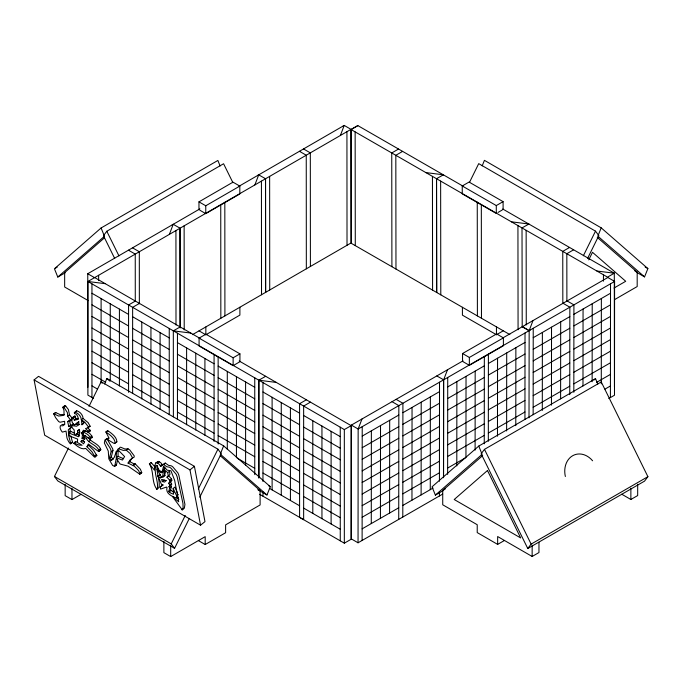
<?xml version="1.0" encoding="UTF-8"?>
<svg xmlns="http://www.w3.org/2000/svg" width="682" height="682" viewBox="0 0 682 682"><rect width="100%" height="100%" fill="white"/><g stroke="black" fill="none" stroke-linecap="round" stroke-linejoin="round"><path stroke-width="1.02" d="M443.564 477.639L443.658 379.814L436.795 375.944L351.358 425.099L351.256 538.865L358.05 542.787L442.669 494.092M358.05 542.787L358.152 429.012L361.98 418.987M362.116 540.442L362.219 426.676M371.281 523.58L371.366 430.836M380.437 518.32L380.522 425.577M389.584 513.052L389.678 420.308M398.731 519.377L398.834 405.611L392.039 401.689M402.798 517.033L402.909 403.267L396.114 399.345M411.962 500.179L412.047 407.435M421.118 494.91L421.203 402.167M430.274 489.642L430.359 396.898M439.413 495.976L439.413 491.756M439.43 481.219L439.523 382.201M482.694 455.576L442.737 490.418L442.729 504.782L477.229 524.731L477.221 532.582L497.647 544.398L504.458 540.468M443.496 477.681L443.59 379.865M447.631 474.382L447.724 377.47M456.795 465.951L456.872 381.639M462.549 353.523L462.541 361.4L469.352 365.322L503.393 345.74L503.401 337.871L496.59 333.941L462.549 353.523L469.361 357.453L503.401 337.871M466.028 376.37L465.951 457.52L447.639 468.057M469.352 365.322L469.361 357.453M475.107 450.146L475.175 371.102M484.254 443.829L484.339 356.405M488.329 441.254L488.406 354.069M497.476 436.224L497.553 358.229M497.647 544.398L497.655 536.538L532.148 556.478L538.959 552.548L538.968 542.292M506.632 430.956L506.709 352.969M515.788 425.687L515.865 347.701M524.944 419.37L525.021 333.004M529.01 417.844L529.164 330.608L532.983 320.583M532.148 556.478L532.156 545.199M533.145 414.639L533.23 328.272M542.301 410.428L542.378 332.441M551.457 405.159L551.525 327.172M560.613 398.842L560.681 321.904M569.76 394.631L569.845 307.207L563.051 303.285M573.826 392.286L573.912 304.863L567.117 300.95M582.982 385.969L583.059 309.031M592.138 381.758L592.215 303.763M601.285 383.864L601.362 298.503M610.416 397.572L610.526 283.797M614.593 281.461L614.491 395.228L608.796 398.51M621.788 494.237L630.867 499.488L630.876 488.201M597.27 237.362L637.184 272.186L637.184 286.551L614.491 299.671M637.687 484.271L637.679 495.558L630.867 499.488M160.159 474.715L157.934 475.985L161.549 484.578L163.288 485.021L160.296 486.667L160.602 489.088L166.51 487.042L167.039 487.349C165.18 493.615 172.282 496.709 177.141 498.158L176.723 495.993L173.16 488.474L174.89 487.076L177.542 493.103M76.768 433.641L77.637 433.658L79.24 431.979L79.325 429.336L77.603 430.734L77.518 433.377L75.907 435.056L74.491 434.238L74.125 429.848L71.371 426.975L68.319 429.745L68.584 435.491L70.783 443.658L69.752 443.232A11.04 5.013 51.1 0 1 66.972 437.946L66.018 431.109L62.352 432.132A5.499 2.498 51.1 0 1 60.101 427.375L60.391 425.645L62.795 425.798L64.739 424.426L64.611 421.305L60.067 422.235L58.686 421.595L55.609 417.674L53.742 413.906L55.472 412.508L60.297 414.656L64.159 414.443M173.16 488.474L173.552 494.245L170.739 493.095L168.812 491.466L169.648 488.014L168.957 486.692L171.676 484.152L170.491 481.807L171.821 480.333L171.506 478.858L168.718 475.806L169.997 474.297L169.417 471.228L167.687 472.617L168.275 475.686L166.988 477.195L169.775 480.256L170.099 481.722L168.769 483.206L169.954 485.55M174.029 492.447L170.543 490.068L171.378 486.616L170.688 485.294L171.676 484.152M116.324 457.741L116.358 451.339L118.088 449.941L118.054 456.352L116.324 457.741L122.436 460.069L124.61 456.582L118.915 450.734L117.551 450.384L118.284 448.637L123.186 450.384L126.349 450.239L130.032 453.453L132.64 458.006L130.305 459.591L128.054 463.069L133.578 465.823L133.374 465.141L135.096 463.743L140.39 469.242L141.754 472.609L139.657 474.143L128.131 466.173L120.117 464.041L116.281 458.364L114.678 466.437L112.59 465.388L108.822 458.875L108.259 450.998L104.355 442.968L104.909 440.069L107.065 438.441L107.347 439.08M140.032 474.007L138.659 470.64L133.374 465.141M157.013 465.712C156.297 473.069 160.27 480.281 158.991 487.536L156.698 489.088C151.319 481.62 154.277 471.782 149.392 463.862L151.123 462.473L154.814 466.778M164.132 469.139L164.285 467.059M115.156 443.215C114.985 438.083 109.614 434.63 105.872 431.953L107.603 430.555C111.345 433.24 116.716 436.685 116.886 441.825L114.585 443.479L113.519 443.121L106.938 439.157L108.668 437.759M85.676 435.329L82.999 437.546L84.662 438.824L84.662 439.626L82.07 438.449L82.445 434.656L81.388 433.24L82.172 432.405L83.485 433.488L83.238 435.517L84.807 435.653L90.024 438.867L92.496 437.418L90.57 434.306L87.842 432.013L84.261 430.419L82.531 431.808C85.821 432.993 90.169 435.431 90.561 439.012M83.988 435.159L83.801 437.06L82.07 438.449M117.654 459.557L116.409 465.039L114.678 466.437M73.954 424.306L73.025 424.17L71.192 426.071L68.78 426.6L67.663 421.621L69.394 420.231L70.502 425.201L68.78 426.6M73.025 424.17L72.923 424.673L70.502 425.201M71.593 418.262L73.162 417.401L74.321 420.163L76.043 418.765L74.892 416.011L71.593 418.262L72.139 422.192L74.142 424.997L75.983 424.332L78.711 421.732L78.839 424.86L76.537 426.224L71.295 425.568M73.085 417.938L73.324 416.873M119.265 448.696L120.006 447.239L120.825 447.281L124.908 448.986L128.071 448.841L129.733 449.924L134.184 455.823L134.192 457.119L132.027 458.193M82.531 431.808L83.451 430.214L88.532 432.303L90.263 430.913L87.944 427.844M164.916 471.799L164.277 475.644L162.546 477.042L163.45 470.861L164.601 469.924M76.316 441.569L75.531 441.604L73.929 443.428C77.04 445.951 81.329 450.052 85.71 448.424L94.261 456.897L95.105 456.983L91.891 451.714L86.964 446.744L88.328 443.991L98.421 451.399L100.791 449.651C98.907 443.522 91.388 442.678 88.31 437.571M98.933 451.441L100.791 449.651M73.801 443.002L79.052 445.099L82.104 445.218L77.416 442.507L77.629 439.097L69.769 436.088L68.567 432.908L78.421 436.668L79.828 432.499L79.487 429.89L77.603 430.734M161.839 485.772L162.734 484.876M169.383 234.369L173.202 224.301L180.065 228.197L180.142 327.982L179.997 228.223M254.88 184.924L258.708 174.865L265.571 178.752L265.656 292.339M340.386 135.488L344.205 125.42L351 129.341L351.094 242.937L192.46 334.666M443.658 379.814L447.477 369.789M104.619 383.992L106.852 378.459L223.628 445.875L270.319 486.692L266.977 494.987L257.779 489.685M223.628 445.875L220.286 454.178L266.977 494.987M482.191 165.871L484.425 160.338L601.2 227.856L647.891 268.589L644.55 276.883L636.272 272.101M601.2 227.856L597.858 236.151L644.55 276.883M81.039 441.714L81.49 440.367L84.611 441.851L83.571 443.82L81.039 441.714L82.769 440.316M189.05 518.976L174.575 548.337L57.791 480.921L54.449 476.471L68.464 448.057M89.001 406.378L101.141 381.75L217.925 449.174L221.266 453.615L199.783 497.187M174.575 548.337L171.233 543.895L185.24 515.481M198.317 488.951L217.925 449.174M469.378 182.58L478.721 163.637L595.497 231.147L598.839 235.588L587.637 258.316M583.357 255.776L595.497 231.147M588.728 259.893L592.479 252.297L625.709 281.282L613.996 288.051M128.054 463.069L129.785 461.68L131.217 459.293M116.358 451.339L114.252 457.434L111.183 460.521L109.538 457.682L110.987 452.098L112.965 450.367L112.76 448.978L107.62 439.864M72.028 419.575L70.655 420.837L67.663 421.621M112.965 450.367L111.277 456.983L112.914 459.122L113.348 458.935M157.013 489.267L157.261 488.934C158.821 481.287 153.501 473.402 155.794 465.849L156.672 465.303L157.346 465.729L158.369 469.412L161.557 472.097L162.188 471.722L163.492 466.343L167.175 470.154L170.96 470.819L174.66 480.392L178.701 501.79L172.606 496.667L182.256 509.872L184.353 508.124L184.941 504.407L178.846 475.226L177.934 472.933L172.87 466.948A4.177 1.893 51.1 0 0 170.082 465.67L168.48 465.303L165.291 463.061L160.654 466.309L158.957 464.016L156.587 462.728L155.624 463.087L154.575 466.454L154.447 470.12L149.392 463.862M232.92 182.691L223.577 163.748L106.801 231.258L103.459 235.699L114.678 258.427M484.476 449.353L481.125 453.794L527.774 548.533L644.558 481.117L647.9 476.675L601.251 381.937L484.476 449.353L531.125 544.1L527.774 548.533M78.839 421.826L75.873 423.607M92.496 437.418L91.755 437.477M182.256 509.872L183.1 507.86L182.947 503.35L177.115 476.616L176.203 474.322L171.139 468.338A4.177 1.893 51.1 0 0 168.352 467.059L166.749 466.701L163.561 464.459L160.654 466.309M74.321 420.163L78.404 419.311C78.208 417.171 76.896 413.539 74.636 413.599L74.321 412.772L74.969 412.158C78.285 413.062 81.218 416.361 81.354 419.882L84.79 422.192L87.927 426.25L88.43 427.623L85.531 428.569L88.259 431.263L88.532 432.303M76.052 411.382L76.699 410.76C80.007 411.664 82.948 414.963 83.085 418.492L88.123 422.61L90.152 426.233L88.651 426.608M157.934 475.985L160.338 477.86L161.481 477.229L157.184 469.608L158.335 468.679M220.107 165.99L217.873 160.458L101.098 227.967L54.441 268.759L57.791 277.054L65.148 272.809M57.791 277.054L104.44 236.27L101.098 227.967M104.542 237.771L64.654 272.647L64.662 287.011L88.268 300.634M597.773 384.171L595.548 378.638L478.773 446.062L432.038 486.812L435.372 495.115L443.65 490.332M435.372 495.115L482.106 454.357L478.773 446.062M593.962 380.019L595.548 378.638M34.1 379.908L38.533 376.336L194.404 466.326L204.984 521.619L200.551 525.191L44.68 435.201L34.1 379.908L189.971 469.898L200.551 525.191M53.742 413.906L55.873 412.542M54.142 413.94L58.567 416.046L64.023 415.338L63.997 410.666L62.957 407.094L64.688 405.705L65.736 406.071L68.413 409.541L69.462 414.801L72.445 418.518M62.983 407.836L64.705 406.438L64.688 405.705M62.957 407.094L64.014 407.461L65.736 406.071M70.877 420.504L67.731 416.199L69.462 414.801M74.321 412.772L76.699 410.76M73.162 417.401L74.892 416.011M70.715 419.907L71.866 418.978M73.545 417.793L75.276 416.395M81.354 419.882L83.085 418.492M68.567 432.908L70.723 431.271L74.832 433.471M68.993 432.669L70.723 431.271M81.968 424.741L83.903 422.721L81.456 420.427L81.968 424.741L83.698 423.343L83.46 421.28M81.388 433.24L83.119 431.842M88.43 427.623L90.152 426.233M78.421 436.668L79.572 435.738M82.292 434.042L83.443 433.113M70.357 443.897L72.514 442.268L70.775 435.832M70.783 443.658L72.514 442.268M88.259 431.263L89.981 429.865M73.929 443.428L75.531 441.604M99.061 451.041C97.134 444.732 89.189 444.033 86.333 438.5L87.484 437.571M90.212 437.367L91.942 435.977M88.66 441.612L90.391 440.222M86.964 446.744L88.694 445.346L93.622 450.316L96.835 455.593L95.105 456.983M98.813 450.205L100.544 448.816M94.875 455.968L96.605 454.57M116.622 451.893L118.353 450.495M109.555 458.372L111.277 456.983M111.183 460.521L112.914 459.122M126.349 450.239L128.071 448.841M133.544 465.439L135.096 463.743M139.657 474.143L141.754 472.609M155.624 463.087L158.318 461.33L160.688 462.626L162.376 464.911M157.704 463.044L159.426 461.646M160.372 465.661L162.094 464.272M163.561 464.459L165.291 463.061M162.546 477.042L163.467 476.931L164.686 475.507L165.078 472.2L163.936 469.489L165.666 468.099M161.557 472.097L163.919 470.333M160.338 477.86L161.489 476.931M166.988 477.195L168.718 475.806M162.307 481.569L164.618 482.089L165.905 480.588L161.574 479.369L162.307 481.569L164.038 480.171L166.34 480.699M156.698 489.088L157.849 488.159M160.108 487.161L161.267 486.232M169.775 480.256L171.506 478.858M170.099 481.722L171.821 480.333M168.769 483.206L170.491 481.807M169.861 484.996L171.583 483.606M168.957 486.692L170.688 485.294M189.971 469.898L194.404 466.326M169.648 488.014L171.378 486.616M168.812 491.466L170.543 490.068M169.179 491.961L170.909 490.563M176.723 495.993L178.454 494.595M177.141 498.158L178.292 497.229M181.872 509.727L183.603 508.337M61.823 424.494L64.526 424.4M72.156 426.838L70.041 428.356L70.152 432.269M172.231 224.872L173.202 224.301M257.728 175.427L258.708 174.865M343.234 125.982L344.205 125.42L239.075 186.212M55.361 268.222L57.203 267.165M198.965 209.706L198.965 201.846L233.005 182.162L239.817 186.092L239.817 193.952L205.776 213.637L199.817 210.201M199.86 208.897L87.714 273.746L94.559 277.642M205.776 213.637L205.768 205.776L239.817 186.092M94.508 277.668L351 129.341M463.001 186.135L357.811 125.59L351.017 129.512L607.509 277.131L614.303 273.209L614.448 386.95M357.862 125.624L351.068 129.546L351.213 243.286L509.846 334.581M398.544 149.034L391.749 152.956L391.903 266.696M135.36 301.06L128.566 304.982L128.574 392.295M402.619 151.378L395.824 155.3L395.969 269.04M139.426 303.413L132.632 307.335L132.64 393.591M443.368 174.839L436.506 178.71L436.651 292.45M180.184 326.934L173.322 330.83L173.39 416.873M462.243 185.981L496.291 205.572L496.3 213.44L462.26 193.85L462.243 185.981L469.054 182.051L503.094 201.642L503.103 209.51M199.084 338.127L233.125 357.786L233.125 365.646L199.084 345.987L199.084 338.127L205.896 334.197L239.936 353.856L239.936 361.716L233.977 365.16M199.042 330.864L205.845 334.794L239.893 315.101L239.885 307.241M496.291 205.572L503.094 201.642M233.125 357.786L239.936 353.856M497.996 212.452L502.259 209.996M528.874 224.046L522.011 227.924L522.207 326.823M265.682 376.293L258.819 380.189L258.828 477.886M65.157 484.365L65.157 495.652L71.968 499.582L81.047 494.339M569.555 247.455L562.761 251.377L562.829 303.464M306.371 399.788L299.577 403.71L299.586 517.34L344.333 543.179L351.128 539.257L351.119 425.636M573.622 249.8L566.827 253.721L566.887 301.555M310.438 402.141L303.643 406.063L303.652 519.693L259.714 494.322M462.413 307.284L462.422 315.152L496.462 334.734L503.265 330.804M163.876 541.355L163.876 552.65L170.688 556.58L205.188 536.657L205.188 544.526L198.377 540.596M205.188 544.526L225.614 532.727L225.614 524.867L260.106 504.953L260.106 490.58L220.192 455.687M442.737 490.418L445.295 488.943M531.125 544.1L647.9 476.675M436.864 375.893L463.001 360.855M502.668 338.033L607.858 277.506L614.653 281.427L358.152 429.012L351.358 425.099M530.136 330.045L529.164 330.608L522.352 326.712M362.21 436.105L398.825 415.04M402.9 412.704L439.515 391.639M447.716 386.907L484.331 365.842M488.397 363.497L525.012 342.432M533.222 337.701L569.837 316.636M573.903 314.3L610.518 293.234M362.202 447.699L398.817 426.634M402.883 424.289L439.498 403.233M447.707 398.501L484.322 377.436M488.389 375.091L525.004 354.026M533.213 349.295L569.828 328.23M573.894 325.894L610.509 304.828M362.193 459.293L398.808 438.228M402.874 435.883L439.489 414.818M447.699 410.087L484.314 389.03M488.38 386.685L524.995 365.62M533.196 360.889L569.811 339.824M573.877 337.488L610.492 316.422M362.185 470.887L398.8 449.822M402.866 447.477L439.481 426.412M447.682 421.681L484.297 400.615M488.363 398.279L524.978 377.214M533.188 372.483L569.802 351.418M573.869 349.073L610.484 328.008M447.673 433.275L484.288 412.209M488.355 409.873L524.97 388.808M533.179 384.077L569.794 363.012M573.86 360.667L610.475 339.602M362.168 482.481L398.782 461.416M402.849 459.071L439.464 438.006M362.159 494.075L398.774 473.01M402.84 470.665L439.455 449.6M447.665 444.869L484.28 423.803M488.346 421.467L524.961 400.402M533.162 395.671L569.777 374.606M573.852 372.261L610.467 351.196M362.151 505.66L398.765 484.595M402.832 482.259L439.447 461.194M447.648 456.463L484.263 435.397M488.338 433.053L524.952 411.996M533.154 407.265L569.768 386.2M573.835 383.855L610.45 362.79M596.707 382.287L610.441 374.384M362.133 517.254L398.748 496.189M402.823 493.853L439.438 472.788M362.125 528.848L398.74 507.783M402.806 505.447L433.019 488.065M604.934 389.141L610.433 385.978M106.631 438.679L107.065 438.441M106.938 439.157L108.89 438.679L108.958 437.989L105.872 431.953M116.315 442.089L116.886 441.825M79.675 424.383L74.756 424.468M78.345 418.433L76.043 418.765M164.277 475.644L165.197 475.542M163.45 470.861L162.222 472.404L160.986 472.814L157.184 469.608M115.548 465.064L116.409 465.039M89.555 430.905L90.263 430.913M100.152 450.001L100.655 450.043M95.992 455.499L96.835 455.593M425.883 172.597L443.3 174.788M511.389 221.812L528.806 224.003M596.895 271.018L614.303 273.209L502.762 209.016M105.292 283.695L87.884 281.487L87.893 395.117L93.587 398.407M173.39 330.855L190.798 333.063M276.304 382.432L258.887 380.224L258.896 477.92M162.026 471.194L162.717 471.415M76.452 434.059L78.976 434.92M123.451 458.645L118.054 456.352M140.662 472.464L141.379 472.754M163.936 469.489L167.687 472.617M129.785 461.68L134.848 464.28M83.946 436.727L86.333 438.5M613.331 272.647L614.303 273.209M303.524 148.949L310.319 152.87L310.404 266.466M299.458 151.302L306.252 155.223L306.337 268.819M522.301 326.746L529.096 330.659M198.965 201.846L205.768 205.776M132.521 247.83L139.316 251.752L139.35 303.78M128.455 250.183L135.249 254.105L135.283 300.822M199.928 338.34L94.679 277.565L87.884 281.487L344.384 429.592M239.194 361.008L351.179 425.662L344.325 429.558L344.333 543.179M91.951 293.26L128.566 314.402M132.64 316.755L169.247 337.897M177.456 342.628L214.071 363.77M218.138 366.123L254.753 387.265M262.962 391.988L299.577 413.139M303.643 415.483L340.258 436.625M91.951 304.837L128.566 325.987M132.64 328.332L169.255 349.474M177.456 354.205L214.071 375.347M218.138 377.7L254.753 398.842M262.962 403.574L299.577 424.716M303.643 427.06L340.258 448.21M91.951 316.422L128.566 337.564M132.64 339.909L169.255 361.051M177.456 365.782L214.071 386.924M218.138 389.277L254.753 410.419M262.962 415.15L299.577 436.292M303.643 438.645L340.258 459.787M91.959 327.999L128.574 349.141M132.64 351.486L169.255 372.636M177.456 377.359L214.071 398.501M218.138 400.854L254.753 421.996M262.962 426.727L299.577 447.869M303.643 450.222L340.258 471.364M91.959 339.576L128.574 360.718M132.64 363.071L169.255 384.213M177.456 388.936L214.071 410.087M218.146 412.431L254.761 433.573M262.962 438.304L299.577 459.446M303.643 461.799L340.258 482.941M177.456 400.522L214.071 421.664M218.146 424.008L254.761 445.158M262.962 449.881L299.577 471.023M303.643 473.376L340.258 494.518M91.959 351.153L128.574 372.295M132.64 374.648L169.255 395.79M91.959 362.73L128.574 383.872M132.64 386.225L169.255 407.367M177.465 412.099L214.08 433.24M218.146 435.585L254.761 456.735M262.962 461.458L299.577 482.6M303.643 484.953L340.258 506.095M91.959 374.307L105.693 382.235M237.37 458.27L254.761 468.312M262.962 473.035L299.577 494.186M303.652 496.53L340.267 517.672M268.478 485.627L270.319 486.692M91.959 385.884L97.449 389.055M269.373 488.321L299.577 505.763M303.652 508.107L340.267 529.258M258.41 489.599L260.106 490.58M54.449 476.471L171.233 543.895M645.129 266.986L647.891 268.589M634.627 270.711L637.184 272.186M83.903 431.015L84.645 431.604M83.068 440.649L84.559 441.834M75.651 442.038L76.171 442.447M106.852 378.459L110.015 381.221M176.8 497.459L178.923 499.318M64.014 407.461L67.373 412.542L67.731 416.199M101.141 381.75L102.257 383.233M159.665 474.595L159.903 475.056M106.801 231.258L118.949 255.886M105.335 439.839C106.332 444.28 110.851 447.102 111.243 451.757M107.603 430.555L107.952 431.561M151.123 462.473L151.302 463.018M157.346 461.688L157.397 462.362M603.442 274.795L603.451 281.172M526.146 230.311L526.265 324.913M517.936 225.58L518.073 329.756M496.453 326.866L496.462 334.734M481.322 204.506L481.466 318.247M477.255 202.17L477.4 315.911M440.64 181.097L440.785 294.837M436.574 178.761L436.719 292.493M432.439 176.365L432.584 290.114M355.143 131.89L355.288 245.622M346.933 131.694L347.019 245.29M269.637 176.399L269.722 289.986M265.503 178.786L265.588 292.382M261.436 181.139L261.521 294.735M224.821 202.315L224.907 315.911M220.746 204.668L220.84 318.264M205.845 326.934L205.845 334.794M184.131 225.844L184.217 329.875M175.93 230.576L175.999 325.067M98.634 275.289L98.634 280.592M87.765 273.712L87.859 387.308M340.258 427.205L340.267 540.835M331.102 431.339L331.111 523.964M321.947 426.054L321.955 518.678M312.799 420.768L312.799 513.393M290.421 407.853L290.43 500.477M281.265 402.568L281.274 495.192M272.109 397.282L272.118 489.906M262.962 382.568L262.962 481.458M262.962 491.986L262.971 496.198M254.753 377.845L254.761 474.629M245.597 381.98L245.605 465.133M236.449 376.694L236.449 457.741M227.294 371.409L227.302 449.293M218.138 356.695L218.146 444.008M214.071 354.35L214.08 441.424M204.915 358.485L204.924 435.321M195.768 353.199L195.768 430.035M186.612 347.914L186.612 424.75M177.456 333.208L177.465 419.464M170.688 545.293L170.688 556.58M169.247 328.477L169.255 414.733M160.1 332.611L160.1 409.447M150.944 327.326L150.952 404.162M141.788 322.04L141.796 398.876M119.418 309.117L119.418 385.952M110.262 303.831L110.262 380.667M101.106 298.546L101.115 382.755M91.951 283.84L91.959 397.461M71.968 488.295L71.968 499.582M565.361 476.505A20.059 16.274 71.2 0 1 572.624 455.747A20.059 16.274 71.2 0 1 592.59 460.785M487.477 470.512L454.212 499.514L520.681 537.945L487.477 470.512"/></g></svg>
